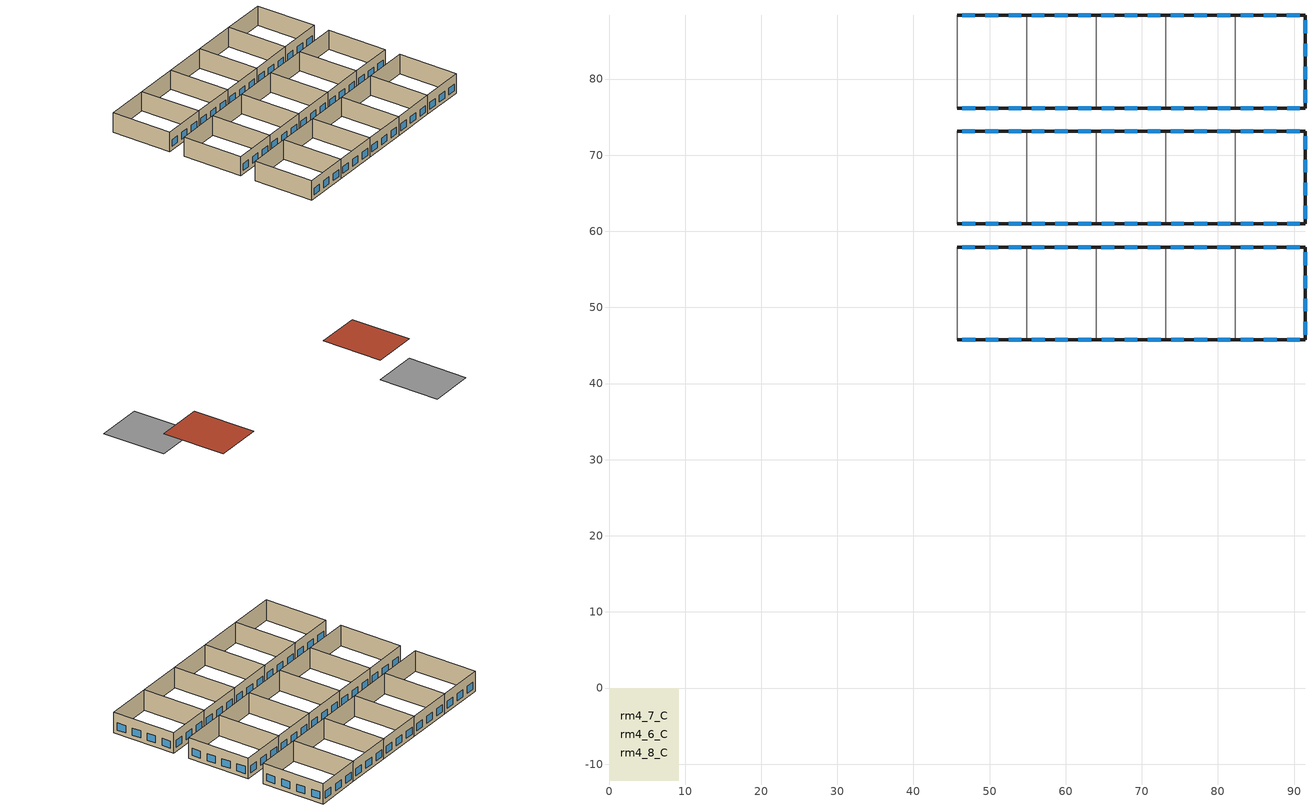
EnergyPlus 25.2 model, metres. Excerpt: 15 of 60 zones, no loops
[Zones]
rm4_6_C
 floor outside (SIMULATED_SL110): 0,-12.19 0,0 9.14,0 9.14,-12.19 z0
 wall outside (4_CONC_RADVA135): 54.86,57.91 45.72,57.91 / 45.72,45.72 54.86,45.72 z0:3.96
 wall to rm4_5_C (PARTITION115_rev): 45.72,57.91 45.72,45.72 z0:3.96
 wall to rm4_7_C (PARTITION115): 54.86,45.72 54.86,57.91 z0:3.96
 window (GT3): 54.16,57.91 52.49,57.91 / 51.12,57.91 49.44,57.91 / 48.07,57.91 46.39,57.91 / 46.42,45.72 48.1,45.72 / 49.47,45.72 51.15,45.72 / 52.52,45.72 54.19,45.72 z0.76:2.13
 roof outside (CONC_4_IN_NO96): 0,12.19 0,0 9.14,0 9.14,12.19 z3.96
rm4_7_C
 floor outside (SIMULATED_SL110): 0,-12.19 0,0 9.14,0 9.14,-12.19 z0
 wall outside (4_CONC_RADVA135): 64.01,57.91 54.86,57.91 / 54.86,45.72 64.01,45.72 z0:3.96
 wall to rm4_8_C (PARTITION115): 64.01,45.72 64.01,57.91 z0:3.96
 window (GT3): 63.31,57.91 61.63,57.91 / 60.26,57.91 58.58,57.91 / 57.21,57.91 55.53,57.91 / 55.56,45.72 57.24,45.72 / 58.61,45.72 60.29,45.72 / 61.66,45.72 63.34,45.72 z0.76:2.13
 roof outside (CONC_4_IN_NO96): 0,12.19 0,0 9.14,0 9.14,12.19 z3.96
rm4_8_C
 floor outside (SIMULATED_SL110): 0,-12.19 0,0 9.14,0 9.14,-12.19 z0
 wall outside (4_CONC_RADVA135): 73.15,57.91 64.01,57.91 / 64.01,45.72 73.15,45.72 z0:3.96
 wall to rm4_9_C (PARTITION115): 73.15,45.72 73.15,57.91 z0:3.96
 window (GT3): 72.45,57.91 70.78,57.91 / 69.4,57.91 67.73,57.91 / 66.36,57.91 64.68,57.91 / 64.71,45.72 66.39,45.72 / 67.76,45.72 69.43,45.72 / 70.81,45.72 72.48,45.72 z0.76:2.13
 roof outside (CONC_4_IN_NO96): 0,12.19 0,0 9.14,0 9.14,12.19 z3.96
rm4_9_C
 floor outside (SIMULATED_SL110): 0,-12.19 0,0 9.14,0 9.14,-12.19 z0
 wall outside (4_CONC_RADVA135): 82.3,57.91 73.15,57.91 / 73.15,45.72 82.3,45.72 z0:3.96
 wall to rm4_10_C (PARTITION115): 82.3,45.72 82.3,57.91 z0:3.96
 window (GT3): 81.59,57.91 79.92,57.91 / 78.55,57.91 76.87,57.91 / 75.5,57.91 73.82,57.91 / 73.85,45.72 75.53,45.72 / 76.9,45.72 78.58,45.72 / 79.95,45.72 81.62,45.72 z0.76:2.13
 roof outside (CONC_4_IN_NO96): 0,12.19 0,0 9.14,0 9.14,12.19 z3.96
rm4_10_C
 floor outside (SIMULATED_SL110): 0,-12.19 0,0 9.14,0 9.14,-12.19 z0
 wall outside (4_CONC_RADVA135): 82.3,45.72 91.44,45.72 91.44,57.91 82.3,57.91 z0:3.96
 window (GT3): 90.74,57.91 89.06,57.91 / 87.69,57.91 86.02,57.91 / 84.64,57.91 82.97,57.91 / 91.44,46.42 91.44,48.1 / 91.44,49.47 91.44,51.15 / 91.44,52.52 91.44,54.19 / 91.44,55.56 91.44,57.24 / 83,45.72 84.67,45.72 / 86.05,45.72 87.72,45.72 / 89.09,45.72 90.77,45.72 z0.76:2.13
 roof outside (CONC_4_IN_NO96): 0,12.19 0,0 9.14,0 9.14,12.19 z3.96
rm5_6_C
 floor outside (SIMULATED_SL110): 0,-12.19 0,0 9.14,0 9.14,-12.19 z0
 wall outside (4_CONC_RADVA135): 54.86,73.15 45.72,73.15 / 45.72,60.96 54.86,60.96 z0:3.96
 wall to rm5_5_C (PARTITION115_rev): 45.72,73.15 45.72,60.96 z0:3.96
 wall to rm5_7_C (PARTITION115): 54.86,60.96 54.86,73.15 z0:3.96
 window (GT3): 54.16,73.15 52.49,73.15 / 51.12,73.15 49.44,73.15 / 48.07,73.15 46.39,73.15 / 46.42,60.96 48.1,60.96 / 49.47,60.96 51.15,60.96 / 52.52,60.96 54.19,60.96 z0.76:2.13
 roof outside (CONC_4_IN_NO96): 0,12.19 0,0 9.14,0 9.14,12.19 z3.96
rm5_7_C
 floor outside (SIMULATED_SL110): 0,-12.19 0,0 9.14,0 9.14,-12.19 z0
 wall outside (4_CONC_RADVA135): 64.01,73.15 54.86,73.15 / 54.86,60.96 64.01,60.96 z0:3.96
 wall to rm5_8_C (PARTITION115): 64.01,60.96 64.01,73.15 z0:3.96
 window (GT3): 63.31,73.15 61.63,73.15 / 60.26,73.15 58.58,73.15 / 57.21,73.15 55.53,73.15 / 55.56,60.96 57.24,60.96 / 58.61,60.96 60.29,60.96 / 61.66,60.96 63.34,60.96 z0.76:2.13
 roof outside (CONC_4_IN_NO96): 0,12.19 0,0 9.14,0 9.14,12.19 z3.96
rm5_8_C
 floor outside (SIMULATED_SL110): 0,-12.19 0,0 9.14,0 9.14,-12.19 z0
 wall outside (4_CONC_RADVA135): 73.15,73.15 64.01,73.15 / 64.01,60.96 73.15,60.96 z0:3.96
 wall to rm5_9_C (PARTITION115): 73.15,60.96 73.15,73.15 z0:3.96
 window (GT3): 72.45,73.15 70.78,73.15 / 69.4,73.15 67.73,73.15 / 66.36,73.15 64.68,73.15 / 64.71,60.96 66.39,60.96 / 67.76,60.96 69.43,60.96 / 70.81,60.96 72.48,60.96 z0.76:2.13
 roof outside (CONC_4_IN_NO96): 0,12.19 0,0 9.14,0 9.14,12.19 z3.96
rm5_9_C
 floor outside (SIMULATED_SL110): 0,-12.19 0,0 9.14,0 9.14,-12.19 z0
 wall outside (4_CONC_RADVA135): 82.3,73.15 73.15,73.15 / 73.15,60.96 82.3,60.96 z0:3.96
 wall to rm5_10_C (PARTITION115): 82.3,60.96 82.3,73.15 z0:3.96
 window (GT3): 81.59,73.15 79.92,73.15 / 78.55,73.15 76.87,73.15 / 75.5,73.15 73.82,73.15 / 73.85,60.96 75.53,60.96 / 76.9,60.96 78.58,60.96 / 79.95,60.96 81.62,60.96 z0.76:2.13
 roof outside (CONC_4_IN_NO96): 0,12.19 0,0 9.14,0 9.14,12.19 z3.96
rm5_10_C
 floor outside (SIMULATED_SL110): 0,-12.19 0,0 9.14,0 9.14,-12.19 z0
 wall outside (4_CONC_RADVA135): 82.3,60.96 91.44,60.96 91.44,73.15 82.3,73.15 z0:3.96
 window (GT3): 90.74,73.15 89.06,73.15 / 87.69,73.15 86.02,73.15 / 84.64,73.15 82.97,73.15 / 91.44,61.66 91.44,63.34 / 91.44,64.71 91.44,66.39 / 91.44,67.76 91.44,69.43 / 91.44,70.81 91.44,72.48 / 83,60.96 84.67,60.96 / 86.05,60.96 87.72,60.96 / 89.09,60.96 90.77,60.96 z0.76:2.13
 roof outside (CONC_4_IN_NO96): 0,12.19 0,0 9.14,0 9.14,12.19 z3.96
rm6_6_C
 floor outside (SIMULATED_SL110): 0,-12.19 0,0 9.14,0 9.14,-12.19 z0
 wall outside (4_CONC_RADVA135): 54.86,88.39 45.72,88.39 / 45.72,76.2 54.86,76.2 z0:3.96
 wall to rm6_5_C (PARTITION115_rev): 45.72,88.39 45.72,76.2 z0:3.96
 wall to rm6_7_C (PARTITION115): 54.86,76.2 54.86,88.39 z0:3.96
 window (GT3): 54.16,88.39 52.49,88.39 / 51.12,88.39 49.44,88.39 / 48.07,88.39 46.39,88.39 / 46.42,76.2 48.1,76.2 / 49.47,76.2 51.15,76.2 / 52.52,76.2 54.19,76.2 z0.76:2.13
 roof outside (CONC_4_IN_NO96): 0,12.19 0,0 9.14,0 9.14,12.19 z3.96
rm6_7_C
 floor outside (SIMULATED_SL110): 0,-12.19 0,0 9.14,0 9.14,-12.19 z0
 wall outside (4_CONC_RADVA135): 64.01,88.39 54.86,88.39 / 54.86,76.2 64.01,76.2 z0:3.96
 wall to rm6_8_C (PARTITION115): 64.01,76.2 64.01,88.39 z0:3.96
 window (GT3): 63.31,88.39 61.63,88.39 / 60.26,88.39 58.58,88.39 / 57.21,88.39 55.53,88.39 / 55.56,76.2 57.24,76.2 / 58.61,76.2 60.29,76.2 / 61.66,76.2 63.34,76.2 z0.76:2.13
 roof outside (CONC_4_IN_NO96): 0,12.19 0,0 9.14,0 9.14,12.19 z3.96
rm6_8_C
 floor outside (SIMULATED_SL110): 0,-12.19 0,0 9.14,0 9.14,-12.19 z0
 wall outside (4_CONC_RADVA135): 73.15,88.39 64.01,88.39 / 64.01,76.2 73.15,76.2 z0:3.96
 wall to rm6_9_C (PARTITION115): 73.15,76.2 73.15,88.39 z0:3.96
 window (GT3): 72.45,88.39 70.78,88.39 / 69.4,88.39 67.73,88.39 / 66.36,88.39 64.68,88.39 / 64.71,76.2 66.39,76.2 / 67.76,76.2 69.43,76.2 / 70.81,76.2 72.48,76.2 z0.76:2.13
 roof outside (CONC_4_IN_NO96): 0,12.19 0,0 9.14,0 9.14,12.19 z3.96
rm6_9_C
 floor outside (SIMULATED_SL110): 0,-12.19 0,0 9.14,0 9.14,-12.19 z0
 wall outside (4_CONC_RADVA135): 82.3,88.39 73.15,88.39 / 73.15,76.2 82.3,76.2 z0:3.96
 wall to rm6_10_C (PARTITION115): 82.3,76.2 82.3,88.39 z0:3.96
 window (GT3): 81.59,88.39 79.92,88.39 / 78.55,88.39 76.87,88.39 / 75.5,88.39 73.82,88.39 / 73.85,76.2 75.53,76.2 / 76.9,76.2 78.58,76.2 / 79.95,76.2 81.62,76.2 z0.76:2.13
 roof outside (CONC_4_IN_NO96): 0,12.19 0,0 9.14,0 9.14,12.19 z3.96
rm6_10_C
 floor outside (SIMULATED_SL110): 0,-12.19 0,0 9.14,0 9.14,-12.19 z0
 wall outside (4_CONC_RADVA135): 82.3,76.2 91.44,76.2 91.44,88.39 82.3,88.39 z0:3.96
 window (GT3): 90.74,88.39 89.06,88.39 / 87.69,88.39 86.02,88.39 / 84.64,88.39 82.97,88.39 / 91.44,76.9 91.44,78.58 / 91.44,79.95 91.44,81.62 / 91.44,83 91.44,84.67 / 91.44,86.05 91.44,87.72 / 83,76.2 84.67,76.2 / 86.05,76.2 87.72,76.2 / 89.09,76.2 90.77,76.2 z0.76:2.13
 roof outside (CONC_4_IN_NO96): 0,12.19 0,0 9.14,0 9.14,12.19 z3.96
[Building]
Green Design Tools: North Axis {deg}=180.0017; Terrain=City; Loads Convergence Tolerance Value=0.04; Temperature Convergence Tolerance Value {deltaC}=0.4; Solar Distribution=FullExterior; Maximum Number of Warmup Days=25; Minimum Number of Warmup Days=6
[Site:Location]
CZ03RV2: Latitude {deg}=38.5; Longitude {deg}=-121.5; Time Zone {hr}=-8; Elevation {m}=15.24
[Site:GroundTemperature:BuildingSurface]
12.38889, 11.22224, 11.11112, 11.66668, 13.8889, 16.11112, 18.05557, 19.2778, 19.38892, 18.38889, 16.50002, 14.33334
[SizingPeriod:DesignDay] Humidity Condition Type=Wetbulb; Rain Indicator=No; Snow Indicator=No; Daylight Saving Time Indicator=No; Solar Model Indicator=ASHRAEClearSky; Sky Clearness=0
Name | Month | Day of Month | Day Type | Maximum Dry-Bulb Temperature {C} | Daily Dry-Bulb Temperature Range {deltaC} | Wetbulb or DewPoint at Maximum Dry-Bulb {C} | Barometric Pressure {Pa} | Wind Speed {m/s} | Wind Direction {deg}
CZ03RV2 Coldest Day from Weather File | 12 | 28 | WinterDesignDay | 15 | 13.3 | 8.9 | 102805.1 | 2.12 | 67
CZ03RV2 Hottest Day from Weather File | 9 | 29 | SummerDesignDay | 31.7 | 20.6 | 16.1 | 101351.8 | 5.06 | 87
[Material] Thermal Absorptance=0.9
Name | Roughness | Thickness {m} | Conductivity {W/m-K} | Density {kg/m3} | Specific Heat {J/kg-K} | Solar Absorptance | Visible Absorptance
CONC_4_IN_NO96__CC03_97 | MediumRough | 0.10159 | 1.310345 | 2242.584 | 836.7661 | 0.7
SIMULATED_SL110__IN05_111 | MediumRough | 0.245821 | 0.04324 | 9.611076 | 836.7661 | 0
SIMULATED_SL110__MAT357_112 | MediumRough | 0.4572 | 0.8648 | 1361.569 | 836.7661 | 0
SIMULATED_SL110__MAT356_113 | MediumRough | 0.3048 | 0.51888 | 1601.846 | 836.7661 | 0
PARTITION115__GP02_87 | MediumRough | 0.0158801 | 0.160161 | 800.923 | 836.7661 | 0.3
4_CONC_RADVA135__CC14_80 | MediumRough | 0.10159 | 1.801724 | 2242.584 | 836.7661 | 0.7
4_CONC_RADVA135__IN36_136 | MediumRough | 0.0762 | 0.034592 | 28.83323 | 1213.311 | 0.7
4_CONC_RADVA135__GP02_87 | MediumRough | 0.0158801 | 0.160161 | 800.923 | 836.7661 | 0.7
rm4_6_CFURN; rm4_7_CFURN; rm4_8_CFURN; rm4_9_CFURN; rm4_10_CFURN; rm5_6_CFURN; rm5_7_CFURN; rm5_8_CFURN; rm5_9_CFURN; rm5_10_CFURN; rm6_6_CFURN; rm6_7_CFURN; rm6_8_CFURN; rm6_9_CFURN; rm6_10_CFURN | Smooth | 0.00762 | 0.17296 | 640.7384 | 1255.149 | 0.7 | 0.7
[Construction]
CONC_4_IN_NO96: CONC_4_IN_NO96__CC03_97
SIMULATED_SL110: SIMULATED_SL110__IN05_111, SIMULATED_SL110__MAT357_112, SIMULATED_SL110__MAT356_113
PARTITION115; PARTITION115_rev: PARTITION115__GP02_87, PARTITION115__WMF00_116, PARTITION115__GP02_87
4_CONC_RADVA135: 4_CONC_RADVA135__CC14_80, 4_CONC_RADVA135__IN36_136, 4_CONC_RADVA135__GP02_87
GT3: BRONZE 6MM
rm4_6_CFURNCONS: rm4_6_CFURN
rm4_7_CFURNCONS: rm4_7_CFURN
rm4_8_CFURNCONS: rm4_8_CFURN
rm4_9_CFURNCONS: rm4_9_CFURN
rm4_10_CFURNCONS: rm4_10_CFURN
rm5_6_CFURNCONS: rm5_6_CFURN
rm5_7_CFURNCONS: rm5_7_CFURN
rm5_8_CFURNCONS: rm5_8_CFURN
rm5_9_CFURNCONS: rm5_9_CFURN
rm5_10_CFURNCONS: rm5_10_CFURN
rm6_6_CFURNCONS: rm6_6_CFURN
rm6_7_CFURNCONS: rm6_7_CFURN
rm6_8_CFURNCONS: rm6_8_CFURN
rm6_9_CFURNCONS: rm6_9_CFURN
rm6_10_CFURNCONS: rm6_10_CFURN
[Material:NoMass]
PARTITION115__WMF00_116: Roughness=MediumRough; Thermal Resistance {m2-K/W}=0.107499; Thermal Absorptance=0.9; Solar Absorptance=0.3
[WindowMaterial:Glazing]
BRONZE 6MM: Optical Data Type=SpectralAverage; Thickness {m}=.006; Solar Transmittance at Normal Incidence=.482; Front Side Solar Reflectance at Normal Incidence=.054; Back Side Solar Reflectance at Normal Incidence=.054; Visible Transmittance at Normal Incidence=.534; Front Side Visible Reflectance at Normal Incidence=.057; Back Side Visible Reflectance at Normal Incidence=.057; Infrared Transmittance at Normal Incidence=0; Front Side Infrared Hemispherical Emissivity=.84; Back Side Infrared Hemispherical Emissivity=.84; Conductivity {W/m-K}=.9
[WindowMaterial:Shade] Solar Transmittance=0.8; Solar Reflectance=0.19; Visible Transmittance=0.8; Visible Reflectance=0.19; Infrared Hemispherical Emissivity=0.001; Infrared Transmittance=0.99; Thickness {m}=0.001; Conductivity {W/m-K}=10000; Shade to Glass Distance {m}=0.001; Top Opening Multiplier=0; Bottom Opening Multiplier=0; Left-Side Opening Multiplier=0; Right-Side Opening Multiplier=0; Airflow Permeability=0.8
Window1001WSM; Window1806WSM; Window1807WSM; Window1003WSM; Window1808WSM; Window1809WSM; Window1004WSM; Window1810WSM; Window1811WSM; Window1812WSM; Window1006WSM; Window1813WSM; Window1814WSM; Window1007WSM; Window1815WSM; Window1816WSM; Window1008WSM; Window1817WSM; Window1818WSM; Window1009WSM; Window1819WSM; Window1820WSM; Window1010WSM; Window1821WSM; Window1822WSM; Window1011WSM; Window1823WSM; Window1824WSM; Window1012WSM; Window1825WSM; Window1826WSM; Window1013WSM; Window1827WSM; Window1828WSM; Window1014WSM; Window1829WSM; Window1830WSM; Window1015WSM; Window1831WSM; Window1832WSM; Window1016WSM; Window1833WSM; Window1834WSM; Window1017WSM; Window1835WSM; Window1836WSM; Window1018WSM; Window1837WSM; Window1838WSM; Window1005WSM; Window1839WSM; Window1840WSM; Window1019WSM; Window1841WSM; Window1842WSM; Window1020WSM; Window1843WSM; Window1844WSM; Window1021WSM; Window1845WSM; Window1846WSM; Window1022WSM; Window1847WSM; Window1848WSM; Window1849WSM; Window1023WSM; Window1850WSM; Window1851WSM; Window1024WSM; Window1852WSM; Window1853WSM; Window1025WSM; Window1854WSM; Window1855WSM; Window1026WSM; Window1856WSM; Window1857WSM; Window1858WSM; Window1027WSM; Window1859WSM; Window1860WSM; Window1028WSM; Window1861WSM; Window1862WSM; Window1029WSM; Window1863WSM; Window1864WSM; Window1030WSM; Window1865WSM; Window1866WSM; Window1031WSM; Window1867WSM; Window1868WSM; Window1032WSM; Window1869WSM; Window1870WSM; Window1033WSM; Window1871WSM; Window1872WSM; Window1034WSM; Window1873WSM; Window1874WSM; Window1035WSM; Window1875WSM; Window1876WSM; Window1036WSM; Window1877WSM; Window1878WSM; Window1037WSM; Window1879WSM; Window1880WSM; Window1038WSM; Window1881WSM; Window1882WSM; Window1039WSM; Window1883WSM; Window1884WSM; Window1040WSM; Window1885WSM; Window1886WSM; Window1041WSM; Window1887WSM; Window1888WSM; Window1042WSM; Window1889WSM; Window1890WSM; Window1043WSM; Window1891WSM; Window1892WSM; Window1044WSM; Window1893WSM; Window1894WSM; Window1895WSM; Window1045WSM; Window1896WSM; Window1897WSM; Window1046WSM; Window1898WSM; Window1899WSM; Window1047WSM; Window1900WSM; Window1901WSM; Window1048WSM; Window1902WSM; Window1903WSM; Window1904WSM; Window1049WSM; Window1905WSM; Window1906WSM; Window1050WSM; Window1907WSM; Window1908WSM; Window1051WSM; Window1909WSM; Window1910WSM; Window1052WSM; Window1911WSM; Window1912WSM; Window1053WSM; Window1913WSM; Window1914WSM; Window1054WSM; Window1915WSM; Window1916WSM; Window1055WSM; Window1917WSM; Window1918WSM; Window1056WSM; Window1919WSM; Window1920WSM; Window1057WSM; Window1921WSM; Window1922WSM; Window1058WSM; Window1923WSM; Window1924WSM; Window1059WSM; Window1925WSM; Window1926WSM; Window1060WSM; Window1927WSM; Window1928WSM; Window1061WSM; Window1929WSM; Window1930WSM; Window1062WSM; Window1931WSM; Window1932WSM; Window1063WSM; Window1933WSM; Window1934WSM; Window1064WSM; Window1935WSM; Window1936WSM; Window1065WSM; Window1937WSM; Window1938WSM; Window1066WSM; Window1939WSM; Window1940WSM; Window1941WSM; Window1067WSM; Window1942WSM; Window1943WSM; Window1068WSM; Window1944WSM; Window1945WSM; Window1069WSM; Window1946WSM; Window1947WSM; Window1070WSM; Window1948WSM; Window1949WSM; Window1950WSM; Window1071WSM; Window1951WSM; Window1952WSM; Window1072WSM; Window1953WSM; Window1954WSM; Window1073WSM; Window1955WSM; Window1956WSM; Window1074WSM; Window1957WSM; Window1958WSM; Window1075WSM; Window1959WSM; Window1960WSM; Window1076WSM; Window1961WSM; Window1962WSM; Window1077WSM; Window1963WSM; Window1964WSM; Window1078WSM; Window1965WSM; Window1966WSM; Window1079WSM; Window1967WSM; Window1968WSM; Window1080WSM; Window1969WSM; Window1970WSM; Window1081WSM; Window1971WSM; Window1972WSM; Window1082WSM; Window1973WSM; Window1974WSM; Window1083WSM; Window1975WSM; Window1976WSM; Window1084WSM; Window1977WSM; Window1978WSM; Window1085WSM; Window1979WSM; Window1980WSM; Window1086WSM; Window1981WSM; Window1982WSM; Window1087WSM; Window1983WSM; Window1984WSM; Window1088WSM; Window1985WSM; Window1986WSM; Window1987WSM; Window1089WSM; Window1988WSM; Window1989WSM; Window1090WSM; Window1990WSM; Window1991WSM; Window1091WSM; Window1992WSM; Window1993WSM; Window1092WSM; Window1994WSM; Window1995WSM; Window1996WSM; Window1093WSM; Window1997WSM; Window1998WSM; Window1094WSM; Window1999WSM; Window2000WSM; Window1095WSM; Window2001WSM; Window2002WSM; Window1096WSM; Window2003WSM; Window2004WSM; Window1097WSM; Window2005WSM; Window2006WSM; Window1098WSM; Window2007WSM; Window2008WSM; Window1099WSM; Window2009WSM; Window2010WSM; Window1100WSM; Window2011WSM; Window2012WSM; Window1101WSM; Window2013WSM; Window2014WSM; Window1102WSM; Window2015WSM; Window2016WSM; Window1103WSM; Window2017WSM; Window2018WSM; Window1104WSM; Window2019WSM; Window2020WSM; Window1105WSM; Window2021WSM; Window2022WSM; Window1106WSM; Window2023WSM; Window2024WSM; Window1107WSM; Window2025WSM; Window2026WSM; Window1108WSM; Window2027WSM; Window2028WSM; Window1109WSM; Window2029WSM; Window2030WSM; Window1110WSM; Window2031WSM; Window2032WSM; Window2033WSM; Window1111WSM; Window2034WSM; Window2035WSM; Window1112WSM; Window2036WSM; Window2037WSM; Window1113WSM; Window2038WSM; Window2039WSM; Window1114WSM; Window2040WSM; Window2041WSM; Window2042WSM; Window1115WSM; Window2043WSM; Window2044WSM; Window1116WSM; Window2045WSM; Window2046WSM; Window1117WSM; Window2047WSM; Window2048WSM; Window1118WSM; Window2049WSM; Window2050WSM; Window1119WSM; Window2051WSM; Window2052WSM; Window1120WSM; Window2053WSM; Window2054WSM; Window1121WSM; Window2055WSM; Window2056WSM; Window1122WSM; Window2057WSM; Window2058WSM; Window1123WSM; Window2059WSM; Window2060WSM; Window1124WSM; Window2061WSM; Window2062WSM; Window1125WSM; Window2063WSM; Window2064WSM; Window1126WSM; Window2065WSM; Window2066WSM; Window1127WSM; Window2067WSM; Window2068WSM; Window1128WSM; Window2069WSM; Window2070WSM; Window1129WSM; Window2071WSM; Window2072WSM; Window1130WSM; Window2073WSM; Window2074WSM; Window1131WSM; Window2075WSM; Window2076WSM; Window1132WSM; Window2077WSM; Window2078WSM; Window2079WSM; Window1133WSM; Window2080WSM; Window2081WSM
[WindowProperty:ShadingControl] Shading Type=InteriorShade; Shading Control Type=AlwaysOn; Setpoint {W/m2, W or deg C}=10.9383; Shading Control Is Scheduled=NO; Glare Control Is Active=NO
Name | Shading Device Material
Window1001WSC | Window1001WSM
Window1806WSC | Window1806WSM
Window1807WSC | Window1807WSM
Window1003WSC | Window1003WSM
Window1808WSC | Window1808WSM
Window1809WSC | Window1809WSM
Window1004WSC | Window1004WSM
Window1810WSC | Window1810WSM
Window1811WSC | Window1811WSM
Window1812WSC | Window1812WSM
Window1006WSC | Window1006WSM
Window1813WSC | Window1813WSM
Window1814WSC | Window1814WSM
Window1007WSC | Window1007WSM
Window1815WSC | Window1815WSM
Window1816WSC | Window1816WSM
Window1008WSC | Window1008WSM
Window1817WSC | Window1817WSM
Window1818WSC | Window1818WSM
Window1009WSC | Window1009WSM
Window1819WSC | Window1819WSM
Window1820WSC | Window1820WSM
Window1010WSC | Window1010WSM
Window1821WSC | Window1821WSM
Window1822WSC | Window1822WSM
Window1011WSC | Window1011WSM
Window1823WSC | Window1823WSM
Window1824WSC | Window1824WSM
Window1012WSC | Window1012WSM
Window1825WSC | Window1825WSM
Window1826WSC | Window1826WSM
Window1013WSC | Window1013WSM
Window1827WSC | Window1827WSM
Window1828WSC | Window1828WSM
Window1014WSC | Window1014WSM
Window1829WSC | Window1829WSM
Window1830WSC | Window1830WSM
Window1015WSC | Window1015WSM
Window1831WSC | Window1831WSM
Window1832WSC | Window1832WSM
Window1016WSC | Window1016WSM
Window1833WSC | Window1833WSM
Window1834WSC | Window1834WSM
Window1017WSC | Window1017WSM
Window1835WSC | Window1835WSM
Window1836WSC | Window1836WSM
Window1018WSC | Window1018WSM
Window1837WSC | Window1837WSM
Window1838WSC | Window1838WSM
Window1005WSC | Window1005WSM
Window1839WSC | Window1839WSM
Window1840WSC | Window1840WSM
Window1019WSC | Window1019WSM
Window1841WSC | Window1841WSM
Window1842WSC | Window1842WSM
Window1020WSC | Window1020WSM
Window1843WSC | Window1843WSM
Window1844WSC | Window1844WSM
Window1021WSC | Window1021WSM
Window1845WSC | Window1845WSM
Window1846WSC | Window1846WSM
Window1022WSC | Window1022WSM
Window1847WSC | Window1847WSM
Window1848WSC | Window1848WSM
Window1849WSC | Window1849WSM
Window1023WSC | Window1023WSM
Window1850WSC | Window1850WSM
Window1851WSC | Window1851WSM
Window1024WSC | Window1024WSM
Window1852WSC | Window1852WSM
Window1853WSC | Window1853WSM
Window1025WSC | Window1025WSM
Window1854WSC | Window1854WSM
Window1855WSC | Window1855WSM
Window1026WSC | Window1026WSM
Window1856WSC | Window1856WSM
Window1857WSC | Window1857WSM
Window1858WSC | Window1858WSM
Window1027WSC | Window1027WSM
Window1859WSC | Window1859WSM
Window1860WSC | Window1860WSM
Window1028WSC | Window1028WSM
Window1861WSC | Window1861WSM
Window1862WSC | Window1862WSM
Window1029WSC | Window1029WSM
Window1863WSC | Window1863WSM
Window1864WSC | Window1864WSM
Window1030WSC | Window1030WSM
Window1865WSC | Window1865WSM
Window1866WSC | Window1866WSM
Window1031WSC | Window1031WSM
Window1867WSC | Window1867WSM
Window1868WSC | Window1868WSM
Window1032WSC | Window1032WSM
Window1869WSC | Window1869WSM
Window1870WSC | Window1870WSM
Window1033WSC | Window1033WSM
Window1871WSC | Window1871WSM
Window1872WSC | Window1872WSM
Window1034WSC | Window1034WSM
Window1873WSC | Window1873WSM
Window1874WSC | Window1874WSM
Window1035WSC | Window1035WSM
Window1875WSC | Window1875WSM
Window1876WSC | Window1876WSM
Window1036WSC | Window1036WSM
Window1877WSC | Window1877WSM
Window1878WSC | Window1878WSM
Window1037WSC | Window1037WSM
Window1879WSC | Window1879WSM
Window1880WSC | Window1880WSM
Window1038WSC | Window1038WSM
Window1881WSC | Window1881WSM
Window1882WSC | Window1882WSM
Window1039WSC | Window1039WSM
Window1883WSC | Window1883WSM
Window1884WSC | Window1884WSM
Window1040WSC | Window1040WSM
Window1885WSC | Window1885WSM
Window1886WSC | Window1886WSM
Window1041WSC | Window1041WSM
Window1887WSC | Window1887WSM
Window1888WSC | Window1888WSM
Window1042WSC | Window1042WSM
Window1889WSC | Window1889WSM
Window1890WSC | Window1890WSM
Window1043WSC | Window1043WSM
Window1891WSC | Window1891WSM
Window1892WSC | Window1892WSM
Window1044WSC | Window1044WSM
Window1893WSC | Window1893WSM
Window1894WSC | Window1894WSM
Window1895WSC | Window1895WSM
Window1045WSC | Window1045WSM
Window1896WSC | Window1896WSM
Window1897WSC | Window1897WSM
Window1046WSC | Window1046WSM
Window1898WSC | Window1898WSM
Window1899WSC | Window1899WSM
Window1047WSC | Window1047WSM
Window1900WSC | Window1900WSM
Window1901WSC | Window1901WSM
Window1048WSC | Window1048WSM
Window1902WSC | Window1902WSM
Window1903WSC | Window1903WSM
Window1904WSC | Window1904WSM
Window1049WSC | Window1049WSM
Window1905WSC | Window1905WSM
Window1906WSC | Window1906WSM
Window1050WSC | Window1050WSM
Window1907WSC | Window1907WSM
Window1908WSC | Window1908WSM
Window1051WSC | Window1051WSM
Window1909WSC | Window1909WSM
Window1910WSC | Window1910WSM
Window1052WSC | Window1052WSM
Window1911WSC | Window1911WSM
Window1912WSC | Window1912WSM
Window1053WSC | Window1053WSM
Window1913WSC | Window1913WSM
Window1914WSC | Window1914WSM
Window1054WSC | Window1054WSM
Window1915WSC | Window1915WSM
Window1916WSC | Window1916WSM
Window1055WSC | Window1055WSM
Window1917WSC | Window1917WSM
Window1918WSC | Window1918WSM
Window1056WSC | Window1056WSM
Window1919WSC | Window1919WSM
Window1920WSC | Window1920WSM
Window1057WSC | Window1057WSM
Window1921WSC | Window1921WSM
Window1922WSC | Window1922WSM
Window1058WSC | Window1058WSM
Window1923WSC | Window1923WSM
Window1924WSC | Window1924WSM
Window1059WSC | Window1059WSM
Window1925WSC | Window1925WSM
Window1926WSC | Window1926WSM
Window1060WSC | Window1060WSM
Window1927WSC | Window1927WSM
Window1928WSC | Window1928WSM
Window1061WSC | Window1061WSM
Window1929WSC | Window1929WSM
Window1930WSC | Window1930WSM
Window1062WSC | Window1062WSM
Window1931WSC | Window1931WSM
Window1932WSC | Window1932WSM
Window1063WSC | Window1063WSM
Window1933WSC | Window1933WSM
Window1934WSC | Window1934WSM
Window1064WSC | Window1064WSM
Window1935WSC | Window1935WSM
Window1936WSC | Window1936WSM
Window1065WSC | Window1065WSM
Window1937WSC | Window1937WSM
Window1938WSC | Window1938WSM
Window1066WSC | Window1066WSM
Window1939WSC | Window1939WSM
Window1940WSC | Window1940WSM
Window1941WSC | Window1941WSM
Window1067WSC | Window1067WSM
Window1942WSC | Window1942WSM
Window1943WSC | Window1943WSM
Window1068WSC | Window1068WSM
Window1944WSC | Window1944WSM
Window1945WSC | Window1945WSM
Window1069WSC | Window1069WSM
Window1946WSC | Window1946WSM
Window1947WSC | Window1947WSM
Window1070WSC | Window1070WSM
Window1948WSC | Window1948WSM
Window1949WSC | Window1949WSM
Window1950WSC | Window1950WSM
Window1071WSC | Window1071WSM
Window1951WSC | Window1951WSM
Window1952WSC | Window1952WSM
Window1072WSC | Window1072WSM
Window1953WSC | Window1953WSM
Window1954WSC | Window1954WSM
Window1073WSC | Window1073WSM
Window1955WSC | Window1955WSM
Window1956WSC | Window1956WSM
Window1074WSC | Window1074WSM
Window1957WSC | Window1957WSM
Window1958WSC | Window1958WSM
Window1075WSC | Window1075WSM
Window1959WSC | Window1959WSM
Window1960WSC | Window1960WSM
Window1076WSC | Window1076WSM
Window1961WSC | Window1961WSM
Window1962WSC | Window1962WSM
Window1077WSC | Window1077WSM
Window1963WSC | Window1963WSM
Window1964WSC | Window1964WSM
Window1078WSC | Window1078WSM
Window1965WSC | Window1965WSM
Window1966WSC | Window1966WSM
Window1079WSC | Window1079WSM
Window1967WSC | Window1967WSM
Window1968WSC | Window1968WSM
Window1080WSC | Window1080WSM
Window1969WSC | Window1969WSM
Window1970WSC | Window1970WSM
Window1081WSC | Window1081WSM
Window1971WSC | Window1971WSM
Window1972WSC | Window1972WSM
Window1082WSC | Window1082WSM
Window1973WSC | Window1973WSM
Window1974WSC | Window1974WSM
Window1083WSC | Window1083WSM
Window1975WSC | Window1975WSM
Window1976WSC | Window1976WSM
Window1084WSC | Window1084WSM
Window1977WSC | Window1977WSM
Window1978WSC | Window1978WSM
Window1085WSC | Window1085WSM
Window1979WSC | Window1979WSM
Window1980WSC | Window1980WSM
Window1086WSC | Window1086WSM
Window1981WSC | Window1981WSM
Window1982WSC | Window1982WSM
Window1087WSC | Window1087WSM
Window1983WSC | Window1983WSM
Window1984WSC | Window1984WSM
Window1088WSC | Window1088WSM
Window1985WSC | Window1985WSM
Window1986WSC | Window1986WSM
Window1987WSC | Window1987WSM
Window1089WSC | Window1089WSM
Window1988WSC | Window1988WSM
Window1989WSC | Window1989WSM
Window1090WSC | Window1090WSM
Window1990WSC | Window1990WSM
Window1991WSC | Window1991WSM
Window1091WSC | Window1091WSM
Window1992WSC | Window1992WSM
Window1993WSC | Window1993WSM
Window1092WSC | Window1092WSM
Window1994WSC | Window1994WSM
Window1995WSC | Window1995WSM
Window1996WSC | Window1996WSM
Window1093WSC | Window1093WSM
Window1997WSC | Window1997WSM
Window1998WSC | Window1998WSM
Window1094WSC | Window1094WSM
Window1999WSC | Window1999WSM
Window2000WSC | Window2000WSM
Window1095WSC | Window1095WSM
Window2001WSC | Window2001WSM
Window2002WSC | Window2002WSM
Window1096WSC | Window1096WSM
Window2003WSC | Window2003WSM
Window2004WSC | Window2004WSM
Window1097WSC | Window1097WSM
Window2005WSC | Window2005WSM
Window2006WSC | Window2006WSM
Window1098WSC | Window1098WSM
Window2007WSC | Window2007WSM
Window2008WSC | Window2008WSM
Window1099WSC | Window1099WSM
Window2009WSC | Window2009WSM
Window2010WSC | Window2010WSM
Window1100WSC | Window1100WSM
Window2011WSC | Window2011WSM
Window2012WSC | Window2012WSM
Window1101WSC | Window1101WSM
Window2013WSC | Window2013WSM
Window2014WSC | Window2014WSM
Window1102WSC | Window1102WSM
Window2015WSC | Window2015WSM
Window2016WSC | Window2016WSM
Window1103WSC | Window1103WSM
Window2017WSC | Window2017WSM
Window2018WSC | Window2018WSM
Window1104WSC | Window1104WSM
Window2019WSC | Window2019WSM
Window2020WSC | Window2020WSM
Window1105WSC | Window1105WSM
Window2021WSC | Window2021WSM
Window2022WSC | Window2022WSM
Window1106WSC | Window1106WSM
Window2023WSC | Window2023WSM
Window2024WSC | Window2024WSM
Window1107WSC | Window1107WSM
Window2025WSC | Window2025WSM
Window2026WSC | Window2026WSM
Window1108WSC | Window1108WSM
Window2027WSC | Window2027WSM
Window2028WSC | Window2028WSM
Window1109WSC | Window1109WSM
Window2029WSC | Window2029WSM
Window2030WSC | Window2030WSM
Window1110WSC | Window1110WSM
Window2031WSC | Window2031WSM
Window2032WSC | Window2032WSM
Window2033WSC | Window2033WSM
Window1111WSC | Window1111WSM
Window2034WSC | Window2034WSM
Window2035WSC | Window2035WSM
Window1112WSC | Window1112WSM
Window2036WSC | Window2036WSM
Window2037WSC | Window2037WSM
Window1113WSC | Window1113WSM
Window2038WSC | Window2038WSM
Window2039WSC | Window2039WSM
Window1114WSC | Window1114WSM
Window2040WSC | Window2040WSM
Window2041WSC | Window2041WSM
Window2042WSC | Window2042WSM
Window1115WSC | Window1115WSM
Window2043WSC | Window2043WSM
Window2044WSC | Window2044WSM
Window1116WSC | Window1116WSM
Window2045WSC | Window2045WSM
Window2046WSC | Window2046WSM
Window1117WSC | Window1117WSM
Window2047WSC | Window2047WSM
Window2048WSC | Window2048WSM
Window1118WSC | Window1118WSM
Window2049WSC | Window2049WSM
Window2050WSC | Window2050WSM
Window1119WSC | Window1119WSM
Window2051WSC | Window2051WSM
Window2052WSC | Window2052WSM
Window1120WSC | Window1120WSM
Window2053WSC | Window2053WSM
Window2054WSC | Window2054WSM
Window1121WSC | Window1121WSM
Window2055WSC | Window2055WSM
Window2056WSC | Window2056WSM
Window1122WSC | Window1122WSM
Window2057WSC | Window2057WSM
Window2058WSC | Window2058WSM
Window1123WSC | Window1123WSM
Window2059WSC | Window2059WSM
Window2060WSC | Window2060WSM
Window1124WSC | Window1124WSM
Window2061WSC | Window2061WSM
Window2062WSC | Window2062WSM
Window1125WSC | Window1125WSM
Window2063WSC | Window2063WSM
Window2064WSC | Window2064WSM
Window1126WSC | Window1126WSM
Window2065WSC | Window2065WSM
Window2066WSC | Window2066WSM
Window1127WSC | Window1127WSM
Window2067WSC | Window2067WSM
Window2068WSC | Window2068WSM
Window1128WSC | Window1128WSM
Window2069WSC | Window2069WSM
Window2070WSC | Window2070WSM
Window1129WSC | Window1129WSM
Window2071WSC | Window2071WSM
Window2072WSC | Window2072WSM
Window1130WSC | Window1130WSM
Window2073WSC | Window2073WSM
Window2074WSC | Window2074WSM
Window1131WSC | Window1131WSM
Window2075WSC | Window2075WSM
Window2076WSC | Window2076WSM
Window1132WSC | Window1132WSM
Window2077WSC | Window2077WSM
Window2078WSC | Window2078WSM
Window2079WSC | Window2079WSM
Window1133WSC | Window1133WSM
Window2080WSC | Window2080WSM
Window2081WSC | Window2081WSM
[Zone] Type=1; Multiplier=1; Ceiling Height {m}=3.9624; Volume {m3}=441.7421
rm4_6_C; rm4_7_C; rm4_8_C; rm4_9_C; rm4_10_C; rm5_6_C; rm5_7_C; rm5_8_C; rm5_9_C; rm5_10_C; rm6_6_C; rm6_7_C; rm6_8_C; rm6_9_C; rm6_10_C
[People] Number of People Schedule=OffOcc; Number of People Calculation Method=People; Number of People=4.363636; Fraction Radiant=0.3
Name | Zone or ZoneList | Activity Level Schedule
rm4_6_C_PEOPLE | rm4_6_C | rm4_6_CActSched
rm4_7_C_PEOPLE | rm4_7_C | rm4_7_CActSched
rm4_8_C_PEOPLE | rm4_8_C | rm4_8_CActSched
rm4_9_C_PEOPLE | rm4_9_C | rm4_9_CActSched
rm4_10_C_PEOPLE | rm4_10_C | rm4_10_CActSched
rm5_6_C_PEOPLE | rm5_6_C | rm5_6_CActSched
rm5_7_C_PEOPLE | rm5_7_C | rm5_7_CActSched
rm5_8_C_PEOPLE | rm5_8_C | rm5_8_CActSched
rm5_9_C_PEOPLE | rm5_9_C | rm5_9_CActSched
rm5_10_C_PEOPLE | rm5_10_C | rm5_10_CActSched
rm6_6_C_PEOPLE | rm6_6_C | rm6_6_CActSched
rm6_7_C_PEOPLE | rm6_7_C | rm6_7_CActSched
rm6_8_C_PEOPLE | rm6_8_C | rm6_8_CActSched
rm6_9_C_PEOPLE | rm6_9_C | rm6_9_CActSched
rm6_10_C_PEOPLE | rm6_10_C | rm6_10_CActSched
[Lights] Schedule=OffLgt; Design Level Calculation Method=LightingLevel; Lighting Level {W}=2400; Return Air Fraction=0; Fraction Radiant=0.59; Fraction Visible=0.1; Fraction Replaceable=0
Name | Zone or ZoneList
rm4_6_C_LIGHTS | rm4_6_C
rm4_7_C_LIGHTS | rm4_7_C
rm4_8_C_LIGHTS | rm4_8_C
rm4_9_C_LIGHTS | rm4_9_C
rm4_10_C_LIGHTS | rm4_10_C
rm5_6_C_LIGHTS | rm5_6_C
rm5_7_C_LIGHTS | rm5_7_C
rm5_8_C_LIGHTS | rm5_8_C
rm5_9_C_LIGHTS | rm5_9_C
rm5_10_C_LIGHTS | rm5_10_C
rm6_6_C_LIGHTS | rm6_6_C
rm6_7_C_LIGHTS | rm6_7_C
rm6_8_C_LIGHTS | rm6_8_C
rm6_9_C_LIGHTS | rm6_9_C
rm6_10_C_LIGHTS | rm6_10_C
[ElectricEquipment] Schedule=OffLgt; Design Level Calculation Method=EquipmentLevel; Design Level {W}=900.0001; Fraction Latent=0; Fraction Radiant=0.7; Fraction Lost=0
Name | Zone or ZoneList
rm4_6_C_EQUIP | rm4_6_C
rm4_7_C_EQUIP | rm4_7_C
rm4_8_C_EQUIP | rm4_8_C
rm4_9_C_EQUIP | rm4_9_C
rm4_10_C_EQUIP | rm4_10_C
rm5_6_C_EQUIP | rm5_6_C
rm5_7_C_EQUIP | rm5_7_C
rm5_8_C_EQUIP | rm5_8_C
rm5_9_C_EQUIP | rm5_9_C
rm5_10_C_EQUIP | rm5_10_C
rm6_6_C_EQUIP | rm6_6_C
rm6_7_C_EQUIP | rm6_7_C
rm6_8_C_EQUIP | rm6_8_C
rm6_9_C_EQUIP | rm6_9_C
rm6_10_C_EQUIP | rm6_10_C
[ZoneInfiltration:DesignFlowRate] Schedule=OffInf; Design Flow Rate Calculation Method=Flow/Zone; Design Flow Rate {m3/s}=0.0173681; Constant Term Coefficient=0; Temperature Term Coefficient=0; Velocity Term Coefficient=0.224; Velocity Squared Term Coefficient=0
Name | Zone or ZoneList
rm4_6_C_INFILT | rm4_6_C
rm4_7_C_INFILT | rm4_7_C
rm4_8_C_INFILT | rm4_8_C
rm4_9_C_INFILT | rm4_9_C
rm4_10_C_INFILT | rm4_10_C
rm5_6_C_INFILT | rm5_6_C
rm5_7_C_INFILT | rm5_7_C
rm5_8_C_INFILT | rm5_8_C
rm5_9_C_INFILT | rm5_9_C
rm5_10_C_INFILT | rm5_10_C
rm6_6_C_INFILT | rm6_6_C
rm6_7_C_INFILT | rm6_7_C
rm6_8_C_INFILT | rm6_8_C
rm6_9_C_INFILT | rm6_9_C
rm6_10_C_INFILT | rm6_10_C
[InternalMass] Surface Area {m2}=111.4836
Name | Construction | Zone
rm4_6_CFURNMASS | rm4_6_CFURNCONS | rm4_6_C
rm4_7_CFURNMASS | rm4_7_CFURNCONS | rm4_7_C
rm4_8_CFURNMASS | rm4_8_CFURNCONS | rm4_8_C
rm4_9_CFURNMASS | rm4_9_CFURNCONS | rm4_9_C
rm4_10_CFURNMASS | rm4_10_CFURNCONS | rm4_10_C
rm5_6_CFURNMASS | rm5_6_CFURNCONS | rm5_6_C
rm5_7_CFURNMASS | rm5_7_CFURNCONS | rm5_7_C
rm5_8_CFURNMASS | rm5_8_CFURNCONS | rm5_8_C
rm5_9_CFURNMASS | rm5_9_CFURNCONS | rm5_9_C
rm5_10_CFURNMASS | rm5_10_CFURNCONS | rm5_10_C
rm6_6_CFURNMASS | rm6_6_CFURNCONS | rm6_6_C
rm6_7_CFURNMASS | rm6_7_CFURNCONS | rm6_7_C
rm6_8_CFURNMASS | rm6_8_CFURNCONS | rm6_8_C
rm6_9_CFURNMASS | rm6_9_CFURNCONS | rm6_9_C
rm6_10_CFURNMASS | rm6_10_CFURNCONS | rm6_10_C
[Schedule:Compact]
OffOcc: Through: 12/31, For: Sundays Holidays, Until:  6:00, 0, Until: 18:00, 0.05, Until: 24:00, 0, For: Weekdays WinterDesignDay SummerDesignDay, Until:  6:00, 0, Until:  7:00, 0.1, Until:  8:00, 0.2, Until: 12:00, 0.95, Until: 13:00, 0.5, Until: 17:00, 0.95, Until: 18:00, 0.3, Until: 22:00, 0.1, Until: 24:00, 0.05, For: Saturdays, Until:  6:00, 0, Until:  8:00, 0.1, Until: 12:00, 0.3, Until: 17:00, 0.1, Until: 19:00, 0.05, Until: 24:00, 0
OffLgt: Through: 12/31, For: Sundays Holidays, Until: 24:00, 0.05, For: Weekdays WinterDesignDay SummerDesignDay, Until:  5:00, 0.05, Until:  7:00, 0.1, Until:  8:00, 0.3, Until: 12:00, 0.9, Until: 13:00, 0.8, Until: 17:00, 0.9, Until: 18:00, 0.5, Until: 20:00, 0.3, Until: 22:00, 0.2, Until: 23:00, 0.1, Until: 24:00, 0.05, For: Saturdays, Until:  6:00, 0.05, Until:  8:00, 0.1, Until: 12:00, 0.3, Until: 17:00, 0.15, Until: 24:00, 0.05
OffInf: Through: 12/31, For: Sundays Holidays, Until: 24:00, 1, For: Weekdays WinterDesignDay SummerDesignDay, Until:  6:00, 1, Until: 22:00, 0, Until: 24:00, 1, For: Saturdays, Until:  6:00, 1, Until: 18:00, 0, Until: 24:00, 1
rm4_6_CActSched; rm4_7_CActSched; rm4_8_CActSched; rm4_9_CActSched; rm4_10_CActSched; rm5_6_CActSched; rm5_7_CActSched; rm5_8_CActSched; rm5_9_CActSched; rm5_10_CActSched; rm6_6_CActSched; rm6_7_CActSched; rm6_8_CActSched; rm6_9_CActSched; rm6_10_CActSched: Through: 12/31, For: AllDays, Until: 24:00, 123.06
